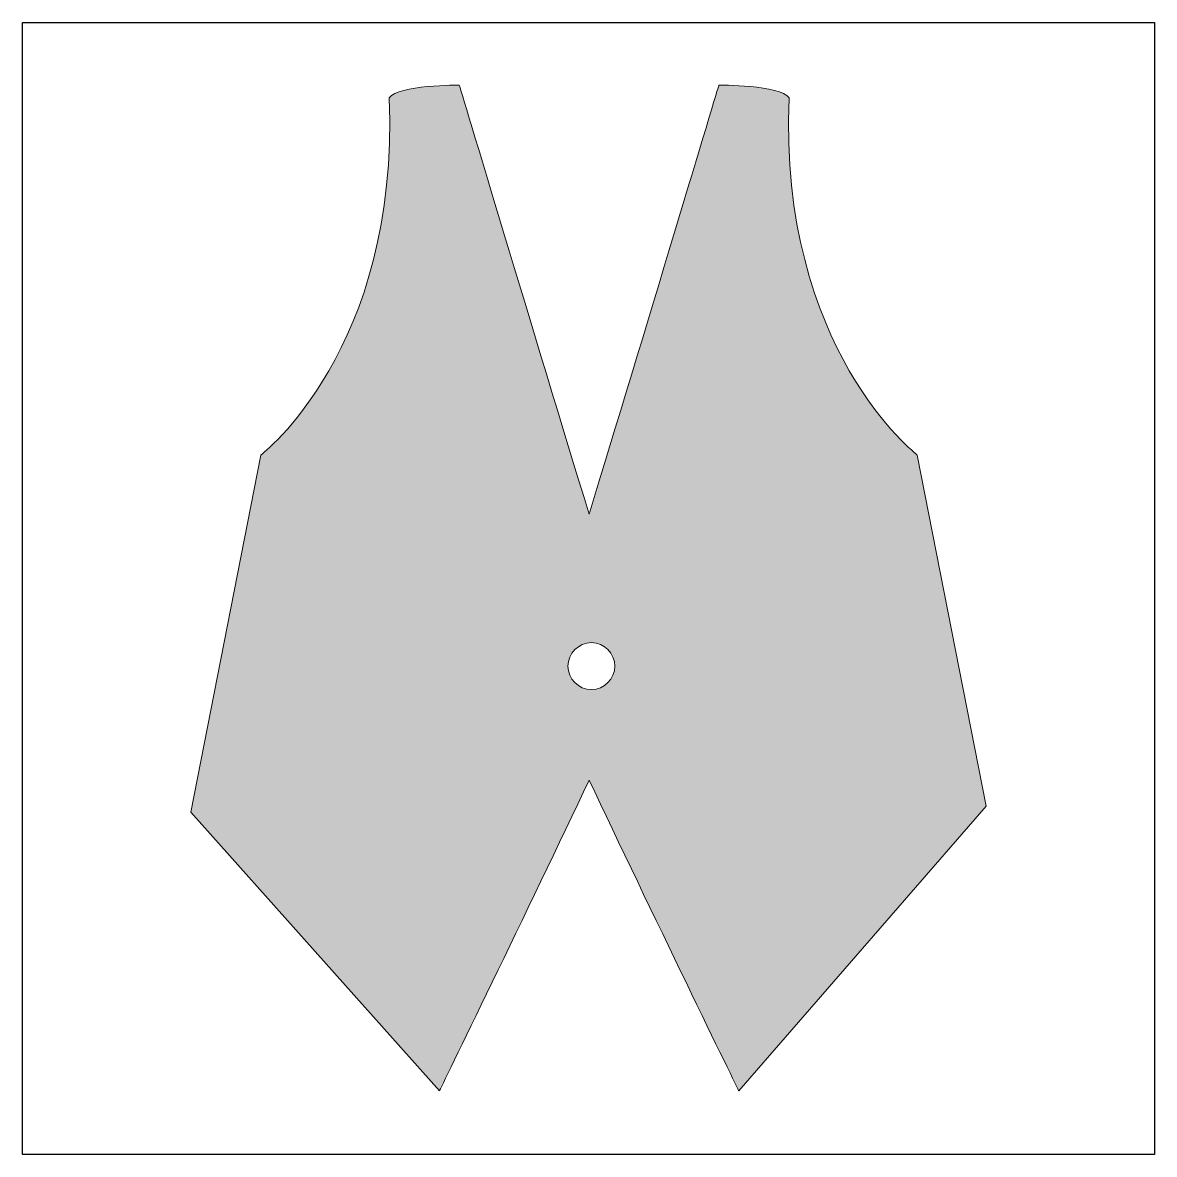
# Model space of a CAD drawing. Header units: inches. Extents: x 0 to 114, y 0 to 114.
import ezdxf

# ---------------------------------------------------------------- set-up
doc = ezdxf.new("R2010")
doc.units = ezdxf.units.IN
doc.header["$MEASUREMENT"] = 0
doc.layers.add('Image Background', color=7, linetype='Continuous')
doc.layers.add('Layer 1', color=7, linetype='Continuous')
picture_1 = doc.add_image_def('image1.png', size_in_pixel=(1350, 1350))

msp = doc.modelspace()

# ---------------------------------------------------------------- hatches: boundary and pattern name
at = {"layer": 'Layer 1', "true_color": 0x94a0ca}
h = msp.add_hatch(color=253, dxfattribs=at)
h.dxf.hatch_style = 2
edge = h.paths.add_edge_path()
edge.add_spline(control_points=[(77.4, 106.71), (76.53, 108), (70.32, 108), (70.32, 108), (70.32, 108), (62.56, 82.16), (57.21, 64.66), (51.85, 82.16), (44.1, 108), (44.1, 108), (44.1, 108), (37.89, 108), (37.02, 106.71), (38.07, 81.32), (24.06, 70.63), (24.06, 70.63), (24.06, 70.63), (16.98, 34.56), (16.98, 34.56), (16.98, 34.56), (42.09, 6.4), (42.09, 6.4), (42.09, 6.4), (51.26, 25.2), (57.21, 37.8), (63.16, 25.2), (72.33, 6.4), (72.33, 6.4), (72.33, 6.4), (97.32, 35.16), (97.32, 35.16), (97.32, 35.16), (90.36, 70.63), (90.36, 70.63), (90.36, 70.63), (76.35, 81.32), (77.4, 106.71)], knot_values=[0, 0, 0, 0, 1, 1, 1, 2, 2, 2, 3, 3, 3, 4, 4, 4, 5, 5, 5, 6, 6, 6, 7, 7, 7, 8, 8, 8, 9, 9, 9, 10, 10, 10, 11, 11, 11, 12, 12, 12, 12], degree=3, periodic=1)
edge = h.paths.add_edge_path()
edge.add_spline(control_points=[(55.07, 49.31), (55.07, 50.6), (56.15, 51.68), (57.44, 51.68), (58.73, 51.68), (59.81, 50.6), (59.81, 49.31), (59.81, 48.02), (58.73, 46.94), (57.44, 46.94), (56.15, 46.94), (55.07, 48.02), (55.07, 49.31)], knot_values=[0, 0, 0, 0, 1, 1, 1, 2, 2, 2, 3, 3, 3, 4, 4, 4, 4], degree=3, periodic=1)

# ---------------------------------------------------------------- linework, layer by layer
at = {"layer": 'Layer 1', "lineweight": 0}
for points, knots in [([(77.4, 106.71), (76.53, 108), (70.32, 108), (70.32, 108), (70.32, 108), (62.56, 82.16), (57.21, 64.66), (51.85, 82.16), (44.1, 108), (44.1, 108), (44.1, 108), (37.89, 108), (37.02, 106.71), (38.07, 81.32), (24.06, 70.63), (24.06, 70.63), (24.06, 70.63), (16.98, 34.56), (16.98, 34.56), (16.98, 34.56), (42.09, 6.4), (42.09, 6.4), (42.09, 6.4), (51.26, 25.2), (57.21, 37.8), (63.16, 25.2), (72.33, 6.4), (72.33, 6.4), (72.33, 6.4), (97.32, 35.16), (97.32, 35.16), (97.32, 35.16), (90.36, 70.63), (90.36, 70.63), (90.36, 70.63), (76.35, 81.32), (77.4, 106.71)], [0, 0, 0, 0, 1, 1, 1, 2, 2, 2, 3, 3, 3, 4, 4, 4, 5, 5, 5, 6, 6, 6, 7, 7, 7, 8, 8, 8, 9, 9, 9, 10, 10, 10, 11, 11, 11, 12, 12, 12, 12]), ([(55.07, 49.31), (55.07, 50.6), (56.15, 51.68), (57.44, 51.68), (58.73, 51.68), (59.81, 50.6), (59.81, 49.31), (59.81, 48.02), (58.73, 46.94), (57.44, 46.94), (56.15, 46.94), (55.07, 48.02), (55.07, 49.31)], [0, 0, 0, 0, 1, 1, 1, 2, 2, 2, 3, 3, 3, 4, 4, 4, 4])]:
    msp.add_open_spline(points, degree=3, knots=knots, dxfattribs=at)

# ---------------------------------------------------------------- pictures from other files: only their frames are drawn
at = {"layer": 'Image Background'}
image = msp.add_image(picture_1, insert=(0, 0), size_in_units=(114.3, 114.3), dxfattribs=at)

doc.saveas('drawing.dxf')
